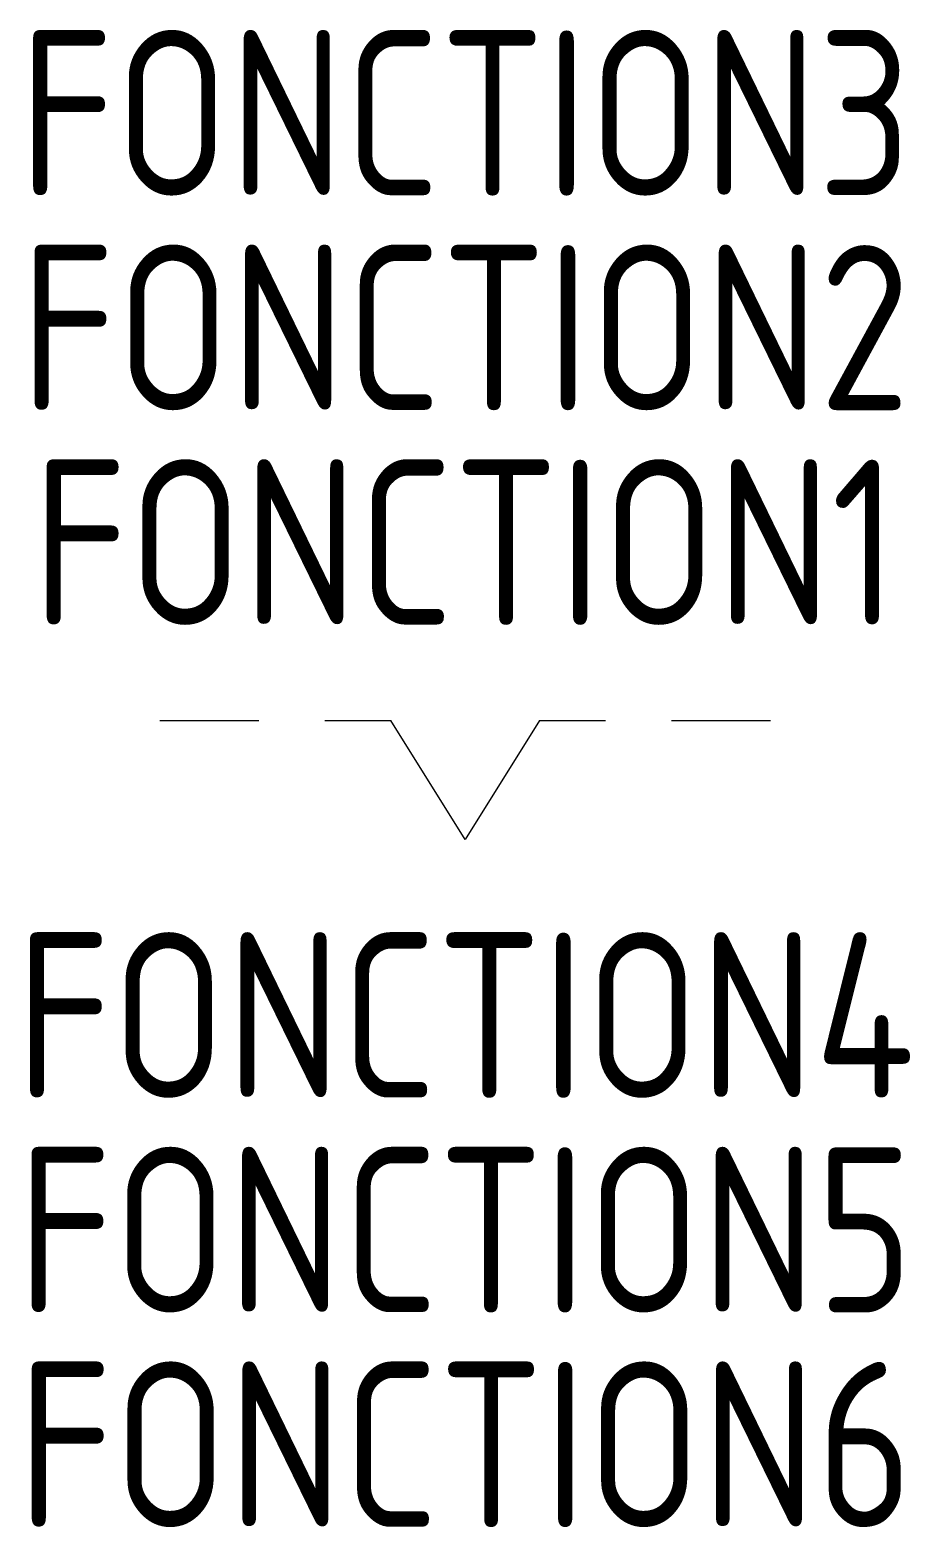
# Model space of a CAD drawing. Extents: x -1586.6 to -1573.3, y -891.8 to -869.1.
import ezdxf
from ezdxf.enums import TextEntityAlignment as Align

# ---------------------------------------------------------------- set-up
doc = ezdxf.new("R2010")
doc.units = 0
doc.layers.add('SYMB_FIL_FIN', color=1, linetype='CONTINUOUS')
doc.layers.add('SYMB_TXT_NOM', color=3, linetype='CONTINUOUS')
doc.styles.add('NET2_5', font='isocp.shx', dxfattribs={"width": 0.9, "height": 2.5})

msp = doc.modelspace()

# ---------------------------------------------------------------- linework, layer by layer
at = {"layer": 'SYMB_FIL_FIN'}
for p, q in [((-1584.634, -879.593), (-1583.134, -879.593)), ((-1582.134, -879.593), (-1581.134, -879.593)), ((-1580.009, -881.393), (-1581.134, -879.593)), ((-1578.884, -879.593), (-1580.009, -881.393)), ((-1578.884, -879.593), (-1577.884, -879.593)), ((-1576.884, -879.593), (-1575.384, -879.593))]:
    msp.add_line(p, q, dxfattribs=at)

# ---------------------------------------------------------------- texts
at = {"layer": 'SYMB_TXT_NOM', "style": 'NET2_5', "width": 0.9, "flags": 8}
for tag, p in [('FONCTION3', (-1580.009, -871.643)), ('FONCTION2', (-1580.009, -874.893)), ('FONCTION1', (-1580.009, -878.143)), ('FONCTION4', (-1580.009, -885.304)), ('FONCTION5', (-1580.009, -888.554)), ('FONCTION6', (-1580.009, -891.804))]:
    msp.add_attdef(tag, text='', height=2.5, dxfattribs=at).set_placement(p, align=Align.CENTER)

doc.saveas('drawing.dxf')
